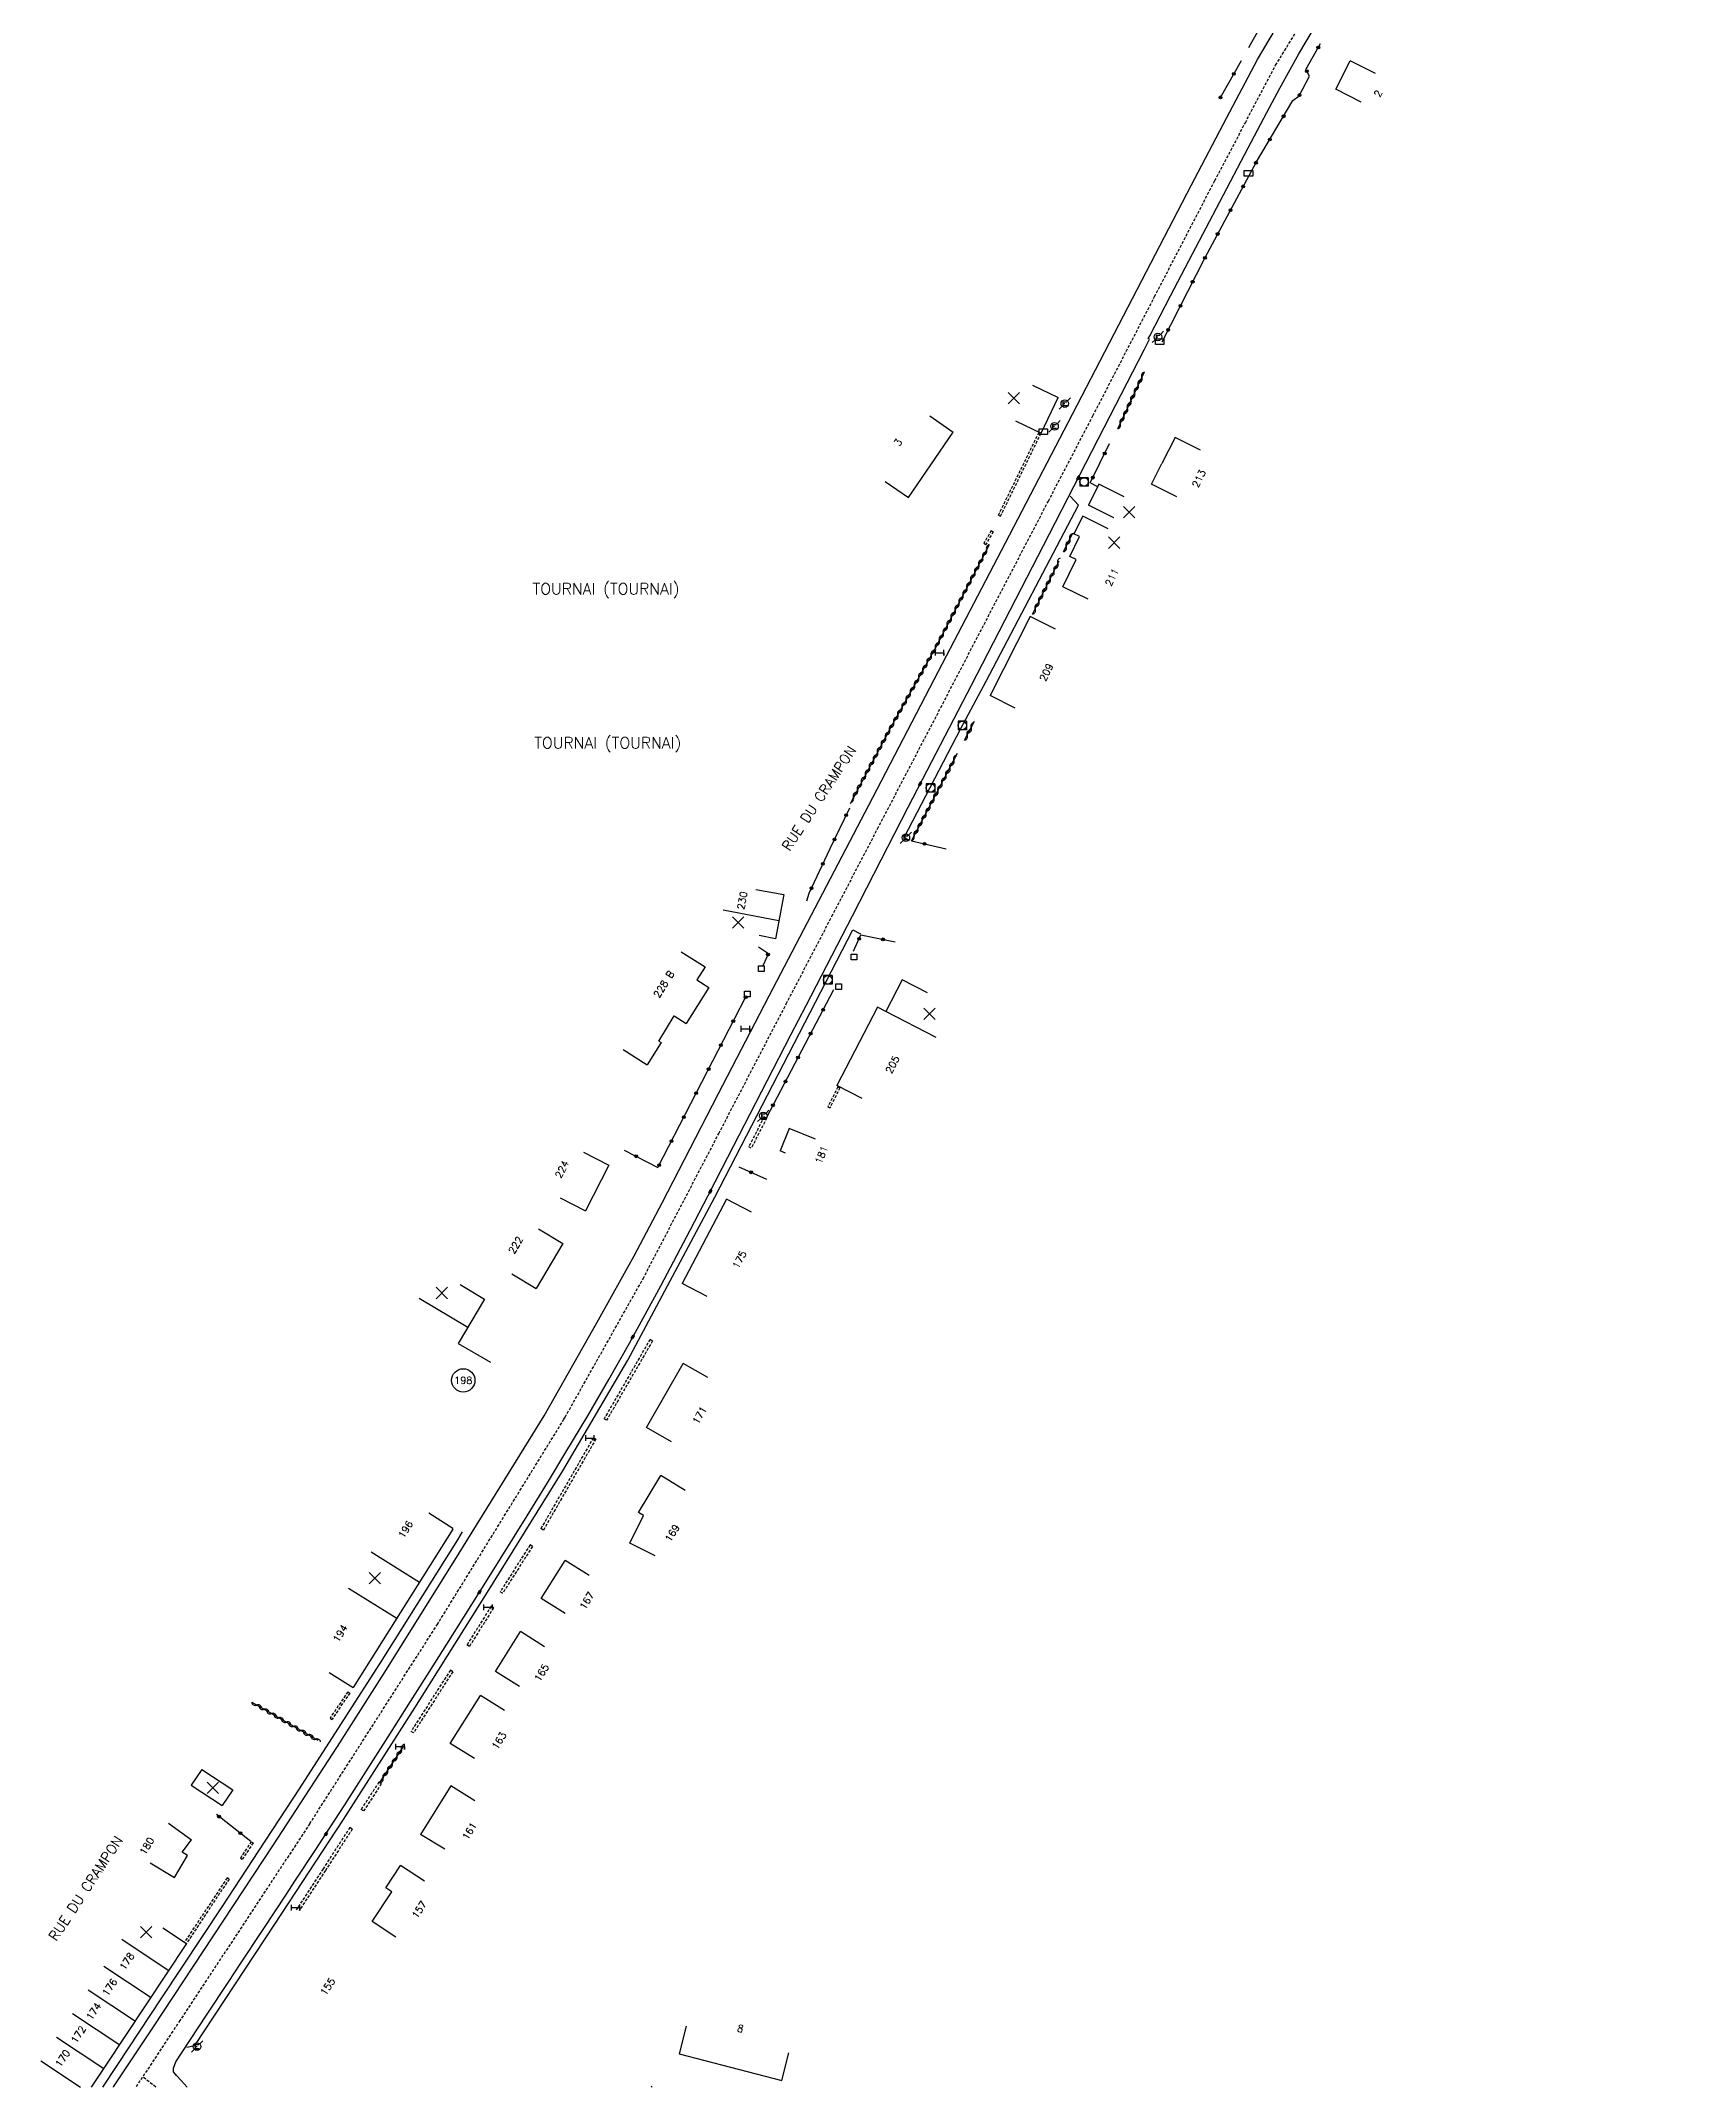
# Model space of a CAD drawing. Header units: millimetres. Extents: x 80999 to 82000, y 146000 to 147001.
# Drawn here: x 81373.2 to 81664.2, y 146000 to 146360.2 of the extents above; entities that cross this region are included whole.
import ezdxf
from ezdxf.enums import TextEntityAlignment as Align

# ---------------------------------------------------------------- set-up
doc = ezdxf.new("R2010")
doc.units = ezdxf.units.MM
doc.linetypes.add('DASHED', pattern=[0.75, 0.5, -0.25])
doc.layers.get('0').update_dxf_attribs({"linetype": 'CONTINUOUS'})
for name, color, linetype in [('W0001', 6, 'DASHED'), ('W0008', 7, 'CONTINUOUS'), ('W0100', 7, 'CONTINUOUS'), ('W0112', 1, 'DASHED'), ('W0310', 3, 'CONTINUOUS'), ('W0322', 7, 'CONTINUOUS'), ('W0400', 7, 'CONTINUOUS'), ('W0420', 7, 'CONTINUOUS'), ('W0471', 7, 'CONTINUOUS'), ('W0980', 7, 'CONTINUOUS'), ('W0989', 7, 'CONTINUOUS'), ('W0991', 7, 'CONTINUOUS'), ('W1102', 7, 'CONTINUOUS'), ('W1471', 7, 'CONTINUOUS'), ('W1474', 7, 'CONTINUOUS')]:
    doc.layers.add(name, color=color, linetype=linetype)
doc.styles.get("Standard").update_dxf_attribs({"font": 'romans.shx', "width": 0.85})

# ---------------------------------------------------------------- blocks, each defined once
blk = doc.blocks.new('t310o')
at = {"color": 0, "linetype": 'Continuous'}
for centre, start, end in [((-0.5, 0.38), 216.8699, 323.1304), ((0.5, -0.37), 36.8699, 143.1303)]:
    blk.add_arc(centre, 0.625, start, end, dxfattribs=at)
blk = doc.blocks.new('t322o')
at = {"color": 0, "linetype": 'Continuous'}
for radius in [0.25, 0.15]:
    blk.add_circle((0, 0), radius, dxfattribs=at)
blk = doc.blocks.new('t991o')
at = {"color": 0, "linetype": 'Continuous'}
for p, q in [((-1, 1), (1, -1)), ((-1, -1), (1, 1))]:
    blk.add_line(p, q, dxfattribs=at)
blk = doc.blocks.new('T471')
for p, q in [((-0.333334, 0.333334), (-0.333334, -0.333334)), ((-0.333334, 0.333334), (0.333334, 0.333334)), ((-0.333334, 0), (0, 0)), ((0.500001, 0.500001), (1.000002, 1.000002)), ((-0.500001, -0.500001), (-1.000002, -1.000002)), ((-0.333334, -0.333334), (0.333334, -0.333334))]:
    blk.add_line(p, q)
blk.add_ellipse((0, 0), major_axis=(0.471405, 0.471405), ratio=1, start_param=5.4977871438, end_param=11.780972451)
blk = doc.blocks.new('t112o')
at = {"color": 0, "linetype": 'Continuous'}
for p, q in [((-0.5, 0.5), (0.5, 0.5)), ((-0.5, -0.5), (-0.5, 0.5)), ((0.5, 0.5), (0.5, -0.5)), ((0.5, -0.5), (-0.5, -0.5))]:
    blk.add_line(p, q, dxfattribs=at)
blk = doc.blocks.new('T420')
for p, q in [((0.75, 0.75), (-0.75, 0.75)), ((-0.75, 0.75), (-0.75, -0.75)), ((0.75, 0.75), (0.75, -0.75)), ((0.75, -0.75), (-0.75, -0.75))]:
    blk.add_line(p, q)
blk.add_ellipse((0, 0), major_axis=(-0.53, 0.53), ratio=1, start_param=3.926991, end_param=10.210176)
blk = doc.blocks.new('T400')
for p, q in [((-0.15, 0.3), (0.15, 0.3)), ((-0.15, -0.25), (-0.15, 0.3)), ((-0.15, 0.15), (0.15, 0.15)), ((-0.15, 0), (0.15, 0)), ((0.15, 0.3), (0.15, -0.25)), ((-0.15, -0.15), (0.15, -0.15)), ((-0.15, -0.25), (-0.15, -0.3)), ((-0.15, -0.3), (0.15, -0.3)), ((0.15, -0.3), (0.15, -0.25))]:
    blk.add_line(p, q)
blk = doc.blocks.new('T1471')
at = {"color": 0, "linetype": 'Continuous', "flags": 128}
blk.add_lwpolyline([(-0.75, -0.5), (-0.75, 0.5), (0.75, 0.5), (0.75, -0.5), (-0.75, -0.5)], dxfattribs=at)
blk = doc.blocks.new('T1474')
at = {"color": 0, "linetype": 'Continuous', "flags": 128}
for points in [[(-0.75, -0.5), (-0.75, 0.5)], [(-0.75, 0), (0.75, 0)], [(0.75, 0), (0.75, -0.5), (0.75, 0.5)]]:
    blk.add_lwpolyline(points, dxfattribs=at)

msp = doc.modelspace()

# ---------------------------------------------------------------- linework, layer by layer
at = {"layer": 'W0001'}
msp.add_line((81393.46, 146000), (81391.16, 146001.8), dxfattribs=at)
for points in [[(81465.5, 146117.93), (81479.21, 146142.3), (81492.54, 146167.86), (81504.41, 146190.68), (81512.45, 146206.1), (81520.49, 146221.51), (81531.6, 146242.84), (81542.71, 146264.17), (81550.54, 146279.18), (81558.39, 146294.21), (81569.23, 146315.18), (81579.83, 146335.6), (81585.2, 146345.79), (81590.53, 146355.9), (81596.49, 146365.65), (81602.46, 146375.42), (81617.78, 146397.81), (81633.17, 146420.3), (81639.46, 146429.89), (81643.73, 146436.52), (81647.48, 146442.96), (81651.21, 146449.38), (81664.17, 146472.82)], [(81420.56, 146046.37), (81442.98, 146081.39), (81465.29, 146117.56), (81465.5, 146117.93)], [(81420.56, 146046.37), (81397.71, 146011.72), (81389.95, 146000)]]:
    msp.add_lwpolyline(points, dxfattribs=at)
at = {"layer": 'W0008'}
msp.add_line((81491.84, 146156.66), (81501.1, 146174.58), dxfattribs=at)
for points in [[(81386.03, 146000), (81386.04, 146000.02), (81393.04, 146010.58), (81414.18, 146042.62), (81425.42, 146059.94), (81434.06, 146073.52), (81446.86, 146093.97), (81453.99, 146105.52), (81461.78, 146118.15), (81471.35, 146135.05), (81477.66, 146146.31), (81482.59, 146155.65), (81492.43, 146174.8), (81501.43, 146192.11), (81519.62, 146227), (81531.22, 146249.26), (81543.7, 146273.2), (81554.81, 146294.49), (81567.79, 146319.58), (81575.64, 146334.72), (81581.96, 146346.73), (81587.33, 146356.91), (81591.63, 146364.13)], [(81398.98, 146000), (81397.92, 146001.14), (81397.08, 146002.04), (81396.6, 146002.67), (81396.57, 146003.32), (81397.01, 146004.46), (81398.11, 146006.14), (81402.38, 146012.63), (81406.32, 146018.61), (81408.33, 146021.66), (81412.34, 146027.74), (81416.45, 146033.98), (81417.92, 146036.22), (81421.62, 146041.84), (81424.11, 146045.65), (81426.7, 146049.71), (81430.82, 146056.16), (81434.34, 146061.66), (81438.31, 146067.87), (81441.55, 146073.01), (81446.37, 146080.64), (81451.84, 146089.34), (81458.84, 146100.54), (81462.38, 146106.38), (81465.61, 146111.74), (81469.49, 146118.18), (81473.16, 146124.54), (81476.8, 146130.94), (81482.33, 146141.05), (81487.49, 146150.83), (81490.66, 146156.92), (81493.15, 146161.75), (81501.07, 146177.14), (81505.24, 146185.23), (81507.9, 146190.4), (81516.05, 146206.2), (81521.09, 146216.01), (81525.88, 146225.31), (81530.03, 146233.35), (81537.01, 146246.77), (81549.69, 146271.37), (81556.08, 146283.78), (81561.42, 146294.17), (81567.4, 146305.82), (81568.35, 146307.68), (81568.09, 146307.82), (81568.37, 146308.24), (81572.05, 146315.29), (81575.92, 146322.7), (81580.71, 146331.86), (81585.68, 146341.39), (81589, 146347.61), (81591.28, 146351.84), (81594.63, 146357.88), (81597.39, 146362.55)], [(81525.99, 146219.44), (81525.15, 146219.98), (81535.12, 146239.15), (81539.59, 146247.48), (81555.82, 146278.47), (81554.38, 146280.04)], [(81501.1, 146174.58), (81516.1, 146203.68), (81517.36, 146203.04), (81517.45, 146202.99)], [(81398.93, 146007), (81400.35, 146007.33), (81414.43, 146028.7), (81426.48, 146047.1), (81439.03, 146066.76), (81451.85, 146087.12), (81465.1, 146108.45), (81476.54, 146127.96), (81491.84, 146156.66)], [(81384.13, 146000), (81386.66, 146003.82), (81394.53, 146015.7), (81405.12, 146031.75), (81411.59, 146041.58), (81418.73, 146052.5), (81433.28, 146075.15), (81446.59, 146096.32), (81447.46, 146097.71)]]:
    msp.add_lwpolyline(points, dxfattribs=at)
at = {"layer": 'W0008', "flags": 128}
msp.add_lwpolyline([(81398.98, 146000), (81398.99, 146000)], dxfattribs=at)
at = {"layer": 'W0100'}
for p, q in [((81608.09, 146354.43), (81603.63, 146356.68)), ((81605.56, 146349.42), (81601.1, 146351.67)), ((81547.73, 146299.57), (81552.25, 146297.42)), ((81529.67, 146294.16), (81533.8, 146291.34)), ((81544.75, 146293.31), (81549.27, 146291.16)), ((81577.31, 146288.16), (81572.84, 146290.4)), ((81568.7, 146282.15), (81570.52, 146285.77)), ((81521.82, 146282.65), (81525.95, 146279.83)), ((81563.88, 146279.94), (81559.4, 146282.17)), ((81573.17, 146279.91), (81568.7, 146282.15)), ((81562.05, 146276.26), (81557.57, 146278.49)), ((81556.03, 146272.92), (81555.04, 146273.4)), ((81561.07, 146274.31), (81556.59, 146276.53)), ((81554.31, 146269.45), (81556.03, 146272.92)), ((81553.07, 146264.11), (81555.43, 146268.89)), ((81555.43, 146268.89), (81554.31, 146269.45)), ((81557.55, 146261.89), (81553.07, 146264.11)), ((81551.79, 146256.62), (81547.34, 146258.89)), ((81544.72, 146242.71), (81540.27, 146244.97)), ((81499.07, 146210.83), (81503.99, 146209.92)), ((81503.99, 146209.92), (81502.53, 146202.15)), ((81485.92, 146199.86), (81490.14, 146197.17)), ((81490.14, 146197.17), (81488.68, 146194.89)), ((81488.68, 146194.89), (81490.79, 146193.56)), ((81524.83, 146194.92), (81521.94, 146189.33)), ((81529.28, 146192.63), (81524.83, 146194.92)), ((81482, 146184.11), (81484.67, 146188.57)), ((81484.67, 146188.57), (81486.79, 146187.23)), ((81521.94, 146189.33), (81520.46, 146190.1)), ((81482, 146184.11), (81482.42, 146183.85)), ((81475.73, 146182.63), (81479.96, 146179.95)), ((81517.76, 146174.02), (81513.32, 146176.32)), ((81504.94, 146168.75), (81503.31, 146164.78)), ((81509.57, 146166.85), (81504.94, 146168.75)), ((81468.73, 146164.59), (81473.18, 146162.31)), ((81504.26, 146164.39), (81503.31, 146164.78)), ((81464.61, 146156.55), (81469.06, 146154.27)), ((81498.32, 146153.99), (81493.89, 146156.32)), ((81460.83, 146151.06), (81465.12, 146148.5)), ((81447.02, 146141.25), (81451.32, 146138.7)), ((81456.09, 146143.14), (81460.38, 146140.58)), ((81490.51, 146139.15), (81486.08, 146141.48)), ((81490.63, 146124.91), (81486.28, 146127.38)), ((81484.19, 146113.6), (81479.84, 146116.08)), ((81486.62, 146105.02), (81482.36, 146107.64)), ((81441.53, 146101.08), (81445.75, 146098.4)), ((81476.88, 146095.75), (81479.3, 146100.61)), ((81479.3, 146100.61), (81478.39, 146101.17)), ((81481.35, 146093.51), (81476.88, 146095.75)), ((81469.72, 146090.04), (81465.48, 146092.7)), ((81465.51, 146083.34), (81461.28, 146086)), ((81461.86, 146077.51), (81457.62, 146080.17)), ((81423.96, 146073), (81428.2, 146070.34)), ((81457.48, 146070.51), (81453.24, 146073.17)), ((81454.83, 146066.3), (81450.59, 146068.95)), ((81449.52, 146057.82), (81445.28, 146060.47)), ((81401.54, 146055.89), (81399.69, 146053.13)), ((81399.69, 146053.13), (81405.15, 146049.58)), ((81449.61, 146050.36), (81445.36, 146053)), ((81395.69, 146046.47), (81399.72, 146043.52)), ((81444.32, 146041.85), (81440.07, 146044.49)), ((81392.46, 146039.48), (81396.75, 146036.92)), ((81396.75, 146036.92), (81399.06, 146040.78)), ((81440.72, 146036.27), (81436.53, 146039.01)), ((81431.54, 146029.16), (81434.99, 146034.37)), ((81434.99, 146034.37), (81433.95, 146035.05)), ((81435.7, 146026.4), (81431.54, 146029.16)), ((81394.69, 146028.04), (81398.86, 146025.28))]:
    msp.add_line(p, q, dxfattribs=at)
for points in [[(81601.1, 146351.67), (81603.63, 146356.68)], [(81549.27, 146291.16), (81552.25, 146297.42)], [(81525.95, 146279.83), (81533.8, 146291.34)], [(81572.84, 146290.4), (81570.52, 146285.77)], [(81559.4, 146282.17), (81557.57, 146278.49)], [(81556.59, 146276.53), (81555.04, 146273.4)], [(81547.34, 146258.89), (81540.27, 146244.97)], [(81502.53, 146202.15), (81499.63, 146202.69)], [(81490.79, 146193.56), (81486.79, 146187.23)], [(81520.46, 146190.1), (81513.32, 146176.32)], [(81482.42, 146183.85), (81479.96, 146179.95)], [(81473.18, 146162.31), (81469.06, 146154.27)], [(81493.89, 146156.32), (81486.08, 146141.48)], [(81465.12, 146148.5), (81460.38, 146140.58)], [(81451.32, 146138.7), (81446.7, 146130.92), (81452.38, 146127.58)], [(81479.84, 146116.08), (81486.28, 146127.38)], [(81478.39, 146101.17), (81482.36, 146107.64)], [(81445.75, 146098.4), (81445.63, 146098.27), (81445.71, 146098.22), (81428.2, 146070.34)], [(81461.28, 146086), (81465.48, 146092.7)], [(81453.24, 146073.17), (81457.62, 146080.17)], [(81445.28, 146060.47), (81450.59, 146068.95)], [(81401.54, 146055.89), (81407, 146052.34), (81405.15, 146049.58)], [(81445.36, 146053), (81440.07, 146044.49)], [(81399.06, 146040.78), (81398.13, 146041.33), (81399.72, 146043.52)], [(81433.95, 146035.05), (81436.53, 146039.01)], [(81398.86, 146025.28), (81384.53, 146003.66), (81382.11, 146000)]]:
    msp.add_lwpolyline(points, dxfattribs=at)
at = {"layer": 'W0100', "flags": 128}
for points in [[(81486.8, 146010.72), (81485.54, 146005.88), (81503.62, 146001.17), (81504.88, 146006.01)], [(81480.79, 146000), (81480.65, 146000.1)]]:
    msp.add_lwpolyline(points, dxfattribs=at)
at = {"layer": 'W0112'}
for p, q in [((81540.48, 146273.99), (81540.82, 146273.79)), ((81541.75, 146276.7), (81542.11, 146276.52)), ((81539.19, 146271.75), (81539.54, 146271.55)), ((81511.74, 146172.57), (81512.1, 146172.39)), ((81513.49, 146176.06), (81513.85, 146175.88)), ((81500.96, 146170.57), (81500.51, 146170.8)), ((81498.26, 146165.29), (81497.82, 146165.52)), ((81480.88, 146131.35), (81480.44, 146131.6)), ((81472.78, 146117.37), (81472.35, 146117.62)), ((81470.9, 146114.05), (81470.47, 146114.3)), ((81461.67, 146098.06), (81461.24, 146098.31)), ((81459.74, 146095.16), (81459.32, 146095.43)), ((81454.5, 146086.92), (81454.08, 146087.19)), ((81452.9, 146084.36), (81452.48, 146084.63)), ((81448.65, 146077.57), (81448.22, 146077.84)), ((81445.72, 146073.12), (81445.3, 146073.39)), ((81427.26, 146069.58), (81427.59, 146069.36)), ((81424.13, 146064.95), (81424.46, 146064.73)), ((81438.81, 146062.35), (81438.39, 146062.62)), ((81433.15, 146053.39), (81432.73, 146053.67)), ((81430.03, 146048.61), (81429.61, 146048.88)), ((81410.27, 146043.19), (81410.6, 146042.97)), ((81428.04, 146045.42), (81427.62, 146045.7)), ((81408.34, 146040.32), (81408.67, 146040.1)), ((81406.35, 146036.61), (81406.02, 146036.83)), ((81398.52, 146025.5), (81398.86, 146025.28))]:
    msp.add_line(p, q, dxfattribs=at)
for points in [[(81541.75, 146276.7), (81548.91, 146291.33)], [(81542.11, 146276.52), (81549.27, 146291.16)], [(81540.48, 146273.99), (81539.19, 146271.75)], [(81540.82, 146273.79), (81539.54, 146271.55)], [(81513.49, 146176.06), (81511.74, 146172.57)], [(81513.85, 146175.88), (81512.1, 146172.39)], [(81500.51, 146170.8), (81497.82, 146165.52)], [(81500.96, 146170.57), (81498.26, 146165.29)], [(81480.44, 146131.6), (81472.35, 146117.62)], [(81480.88, 146131.35), (81472.78, 146117.37)], [(81470.47, 146114.3), (81461.24, 146098.31)], [(81470.9, 146114.05), (81461.67, 146098.06)], [(81459.32, 146095.43), (81454.08, 146087.19)], [(81459.74, 146095.16), (81454.5, 146086.92)], [(81452.48, 146084.63), (81448.22, 146077.84)], [(81452.9, 146084.36), (81448.65, 146077.57)], [(81445.3, 146073.39), (81438.39, 146062.62)], [(81445.72, 146073.12), (81438.81, 146062.35)], [(81427.26, 146069.58), (81424.13, 146064.95)], [(81427.59, 146069.36), (81424.46, 146064.73)], [(81432.73, 146053.67), (81429.61, 146048.88)], [(81433.15, 146053.39), (81430.03, 146048.61)], [(81410.27, 146043.19), (81408.34, 146040.32)], [(81410.6, 146042.97), (81408.67, 146040.1)], [(81427.62, 146045.7), (81422.89, 146038.42), (81418.17, 146031.2)], [(81428.04, 146045.42), (81423.3, 146038.14), (81418.69, 146031.09)], [(81406.02, 146036.83), (81398.52, 146025.5)], [(81406.35, 146036.61), (81398.86, 146025.28)]]:
    msp.add_lwpolyline(points, dxfattribs=at)
at = {"layer": 'W0310'}
for p, q in [((81567.4, 146301.87), (81562.75, 146291.94)), ((81553.22, 146270.29), (81554.82, 146273.52)), ((81554.82, 146273.52), (81555.04, 146273.4)), ((81547.76, 146259.27), (81552.42, 146268.68)), ((81535.8, 146237.09), (81537.55, 146240.45)), ((81526.43, 146219.38), (81534.57, 146234.8)), ((81410.35, 146067.74), (81421.95, 146061.04)), ((81432.9, 146053.59), (81436.91, 146059.8))]:
    msp.add_line(p, q, dxfattribs=at)
msp.add_lwpolyline([(81540.13, 146271.5), (81530.71, 146253.45), (81522.89, 146239.49), (81515.63, 146225.91)], dxfattribs=at)
at = {"layer": 'W0322'}
for p, q in [((81588.99, 146364.74), (81585.74, 146358.96)), ((81584.45, 146356.67), (81580.77, 146350.14)), ((81526.43, 146219.38), (81532.57, 146217.98)), ((81500.97, 146170.72), (81512.78, 146193.21)), ((81496.05, 146161.99), (81500.93, 146159.83)), ((81410.21, 146043.23), (81404.13, 146047.96))]:
    msp.add_line(p, q, dxfattribs=at)
for points in [[(81570.55, 146307.19), (81578.12, 146322.07), (81587.16, 146338.91), (81593.58, 146349.7), (81594.66, 146350.51), (81596.48, 146353.97), (81595.87, 146355.17), (81598.44, 146359.74)], [(81559.12, 146281.76), (81557.91, 146282.4), (81561.32, 146289.33)], [(81508.05, 146208.79), (81508.44, 146210.16), (81512.12, 146218.03), (81515.59, 146225.2)], [(81516.24, 146199.95), (81517.56, 146202.85), (81523.55, 146201.58)], [(81499.5, 146200.73), (81501.29, 146199.56), (81500.27, 146197.36)], [(81475.89, 146164.93), (81481.83, 146161.89), (81497.3, 146191.91)]]:
    msp.add_lwpolyline(points, dxfattribs=at)
at = {"layer": 'W1102'}
for p, q in [((81503.13, 146205.32), (81493.3, 146207.15)), ((81530.82, 146184.73), (81521.94, 146189.33)), ((81439.81, 146138.89), (81448.4, 146133.79)), ((81431.38, 146094.2), (81439.85, 146088.88)), ((81427.39, 146087.85), (81435.86, 146082.53)), ((81387.48, 146026.02), (81395.8, 146020.49)), ((81384.32, 146021.28), (81392.65, 146015.74)), ((81381.55, 146017.11), (81389.88, 146011.58)), ((81378.78, 146012.95), (81387.11, 146007.41)), ((81376.01, 146008.79), (81384.34, 146003.25)), ((81373.25, 146004.62), (81380.2, 146000))]:
    msp.add_line(p, q, dxfattribs=at)
msp.add_circle((81447.57, 146124.4), 2.05, dxfattribs=at)

# ---------------------------------------------------------------- block references
at = {"layer": 'W0112'}
for p in [(81516.32, 146198.95), (81500.01, 146196.89), (81513.61, 146193.71), (81497.57, 146192.43)]:
    msp.add_blockref('t112o', p, dxfattribs=at)
at = {"layer": 'W0310'}
for p, rotation in [((81565.71, 146298.24), 244.8959229833612), ((81566.34, 146299.6), 244.8959229833612), ((81566.98, 146300.96), 244.8959229833612), ((81563.8, 146294.17), 244.8959229833612), ((81564.43, 146295.53), 244.8959229833612), ((81565.07, 146296.89), 244.8959229833612), ((81563.16, 146292.81), 244.8959229833612), ((81554.33, 146272.53), 63.64841037402319), ((81538.98, 146269.28), 242.4469415938332), ((81539.67, 146270.61), 242.4469415938332), ((81553.66, 146271.18), 63.64841037402319), ((81536.89, 146265.29), 242.4469415938332), ((81537.59, 146266.62), 242.4469415938332), ((81538.28, 146267.95), 242.4469415938332), ((81550.87, 146265.54), 63.64005812230766), ((81551.53, 146266.89), 63.64005812230766), ((81552.2, 146268.23), 63.64005812230766), ((81535.51, 146262.63), 242.4469415938332), ((81536.2, 146263.96), 242.4469415938332), ((81548.87, 146261.51), 63.64005812230766), ((81549.53, 146262.85), 63.64005812230766), ((81550.2, 146264.2), 63.64005812230766), ((81533.43, 146258.64), 242.4469415938332), ((81534.12, 146259.97), 242.4469415938332), ((81534.81, 146261.3), 242.4469415938332), ((81548.2, 146260.17), 63.64005812230766), ((81531.34, 146254.65), 242.4469415938332), ((81532.04, 146255.98), 242.4469415938332), ((81532.73, 146257.31), 242.4469415938332), ((81529.18, 146250.71), 240.7305392573519), ((81529.91, 146252.02), 240.7305392573519), ((81530.65, 146253.32), 240.7305392573519), ((81527.71, 146248.09), 240.7305392573519), ((81528.45, 146249.4), 240.7305392573519), ((81525.51, 146244.16), 240.7305392573519), ((81526.24, 146245.47), 240.7305392573519), ((81526.98, 146246.78), 240.7305392573519), ((81523.31, 146240.24), 240.7305392573519), ((81524.04, 146241.55), 240.7305392573519), ((81524.78, 146242.86), 240.7305392573519), ((81521.88, 146237.6), 241.8473304077035), ((81522.59, 146238.92), 241.8473304077035), ((81536.26, 146237.98), 62.43309857585123), ((81536.96, 146239.31), 62.43309857585123), ((81519.76, 146233.63), 241.8473304077035), ((81520.47, 146234.96), 241.8473304077035), ((81521.17, 146236.28), 241.8473304077035), ((81533.89, 146233.53), 62.19500968896397), ((81517.63, 146229.67), 241.8473304077035), ((81518.34, 146230.99), 241.8473304077035), ((81519.05, 146232.31), 241.8473304077035), ((81531.79, 146229.55), 62.19500968896397), ((81532.49, 146230.88), 62.19500968896397), ((81533.2, 146232.2), 62.19500968896397), ((81516.22, 146227.02), 241.8473304077035), ((81516.93, 146228.34), 241.8473304077035), ((81529.7, 146225.57), 62.19500968896397), ((81530.4, 146226.9), 62.19500968896397), ((81531.1, 146228.22), 62.19500968896397), ((81528.3, 146222.92), 62.19500968896397), ((81529, 146224.24), 62.19500968896397), ((81526.9, 146220.26), 62.19500968896397), ((81527.6, 146221.59), 62.19500968896397), ((81411.21, 146067.24), 329.9872950654388), ((81412.51, 146066.49), 329.9872950654388), ((81413.81, 146065.74), 329.9872950654388), ((81415.11, 146064.99), 329.9872950654388), ((81416.41, 146064.24), 329.9872950654388), ((81417.71, 146063.49), 329.9872950654388), ((81419.01, 146062.74), 329.9872950654388), ((81420.3, 146061.99), 329.9872950654388), ((81421.6, 146061.24), 329.9872950654388), ((81435.07, 146056.95), 57.13763362387421), ((81435.89, 146058.21), 57.13763362387421), ((81436.7, 146059.47), 57.13763362387421), ((81433.45, 146054.43), 57.13763362387421), ((81434.26, 146055.69), 57.13763362387421)]:
    msp.add_blockref('t310o', p, dxfattribs=dict(at, rotation=rotation))
at = {"layer": 'W0322'}
for p, rotation in [((81598.03, 146359.01), 60.65779757377081), ((81583.17, 146354.39), 240.6069002819322), ((81596.03, 146354.87), 116.7551260058154), ((81580.83, 146350.25), 240.6069002819322), ((81594.74, 146350.65), 62.22974136790884), ((81591.93, 146346.92), 59.23199102346577), ((81589.5, 146342.83), 59.23199102346577), ((81587.07, 146338.75), 61.75804492238068), ((81584.83, 146334.57), 61.75804492238068), ((81582.58, 146330.38), 61.75804492238068), ((81580.33, 146326.2), 61.75804492238068), ((81578.09, 146322.01), 63.05587085963101), ((81575.93, 146317.78), 63.05587085963101), ((81573.78, 146313.54), 63.05587085963101), ((81571.63, 146309.31), 63.05587085963101), ((81560.45, 146287.57), 63.83968133210329), ((81558.36, 146283.31), 63.83968133210329), ((81514.96, 146223.89), 64.18369515201786), ((81512.89, 146219.62), 64.18369515201786), ((81528.75, 146218.85), 347.1554075199806), ((81510.86, 146215.33), 64.9365085972733), ((81508.85, 146211.02), 64.9365085972733), ((81517.23, 146202.12), 65.49196643045316), ((81521.42, 146202.03), 348.0361502770813), ((81501.19, 146199.34), 245.1636638131073), ((81497.26, 146191.84), 62.74526817690904), ((81495.09, 146187.62), 62.74526817690904), ((81510.91, 146189.64), 62.29120206945917), ((81492.91, 146183.4), 62.74526817690904), ((81508.7, 146185.44), 62.29120206945917), ((81506.49, 146181.23), 62.29120206945917), ((81490.74, 146179.17), 62.74526817690904), ((81504.28, 146177.03), 62.29120206945917), ((81488.56, 146174.95), 62.74526817690904), ((81502.07, 146172.82), 62.29120206945917), ((81486.39, 146170.73), 62.74526817690904), ((81484.21, 146166.51), 62.74526817690904), ((81478, 146163.85), 332.8515905608844), ((81482.04, 146162.28), 62.74526817690904), ((81498.22, 146161.03), 336.0832116481286), ((81404.59, 146047.61), 142.127613781346), ((81408.34, 146044.69), 142.127613781346)]:
    msp.add_blockref('t322o', p, dxfattribs=dict(at, rotation=rotation))
at = {"layer": 'W0400'}
for p, rotation in [((81555.8, 146283.25), 150.0999127813124), ((81527.98, 146229.4), 152.899796484284), ((81491.04, 146157.65), 152.0480930562452), ((81477.41, 146132.02), 151.0143280780671), ((81450.43, 146087.08), 149.0528532077325), ((81423.41, 146044.55), 147.320063879063)]:
    msp.add_blockref('T400', p, dxfattribs=dict(at, rotation=rotation))
at = {"layer": 'W0420'}
for p in [(81556.81, 146282.55), (81535.39, 146239.68), (81529.79, 146228.68), (81511.72, 146194.92)]:
    msp.add_blockref('T420', p, dxfattribs=at)
at = {"layer": 'W0471'}
for p in [(81569.82, 146308.07), (81553.43, 146296.34), (81551.62, 146292.34), (81525.46, 146219.92), (81500.36, 146170.96), (81400.72, 146007.14)]:
    msp.add_blockref('T471', p, dxfattribs=at)
at = {"layer": 'W0991', "rotation": 90}
for p in [(81544.44, 146297.3), (81564.76, 146277.21), (81562.09, 146271.86), (81495.94, 146204.99), (81529.6, 146188.91), (81443.82, 146139.78), (81432, 146089.57), (81403.5, 146052.65), (81391.79, 146027.29)]:
    msp.add_blockref('t991o', p, dxfattribs=at)
at = {"layer": 'W1471'}
for p in [(81585.75, 146336.85), (81570.12, 146307.26), (81549.65, 146291.39)]:
    msp.add_blockref('T1471', p, dxfattribs=at)
at = {"layer": 'W1474'}
for p in [(81531.41, 146252.48), (81497.24, 146186.28), (81469.88, 146114.25), (81451.96, 146084.45), (81436.47, 146059.94), (81418.08, 146031.6)]:
    msp.add_blockref('T1474', p, dxfattribs=at)

# ---------------------------------------------------------------- texts
at = {"layer": 'W0980'}
for p in [(81472.69, 146263.59), (81473, 146236.48)]:
    msp.add_text('TOURNAI (TOURNAI)', height=2, dxfattribs=at).set_placement(p, align=Align.MIDDLE)
at = {"layer": 'W0989'}
for p in [(81510.16, 146226.88), (81381.13, 146035)]:
    msp.add_text('RUE DU CRAMPON', height=1.75, rotation=56.5978, dxfattribs=at).set_placement(p, align=Align.MIDDLE)
at = {"layer": 'W0991'}
for s, rotation, p in [('2', 63.2206, (81608.56, 146350.92)), ('3', 55.6918, (81524.09, 146289.53)), ('213', 63.3904, (81577.03, 146283.14)), ('211', 63.6224, (81561.71, 146265.78)), ('209', 63.0656, (81550.18, 146249.04)), ('230', 79.4084, (81496.67, 146208.87)), ('228 B', 57.6808, (81482.87, 146194.14)), ('205', 62.619, (81523.11, 146179.99)), ('181', 67.6141, (81510.6, 146164.1)), ('224', 62.882, (81464.93, 146161.56)), ('222', 59.0969, (81456.79, 146148.21)), ('175', 62.2354, (81496.18, 146145.64)), ('198', 0.6774, (81447.57, 146124.4)), ('171', 60.3278, (81489.15, 146118.26)), ('196', 57.8734, (81437.41, 146098.17)), ('169', 58.442, (81484.35, 146097.51)), ('167', 57.8633, (81469.31, 146085.62)), ('194', 57.8674, (81425.92, 146079.87)), ('165', 57.9593, (81461.36, 146072.95)), ('163', 57.9442, (81453.87, 146060.99)), ('180', 59.1542, (81391.89, 146042.44)), ('161', 58.1692, (81448.66, 146045.05)), ('157', 56.8922, (81439.81, 146031.23)), ('178', 56.4669, (81388.37, 146022.14)), ('176', 56.4665, (81385.35, 146017.57)), ('155', 56.5743, (81423.73, 146017.69)), ('174', 56.465, (81382.53, 146013.32)), ('172', 56.4655, (81379.84, 146009.25)), ('8', 345.4122, (81496.34, 146010.3)), ('170', 56.5092, (81377.05, 146005.05))]:
    msp.add_text(s, height=1.25, rotation=rotation, dxfattribs=at).set_placement(p, align=Align.MIDDLE)

doc.saveas('drawing.dxf')
